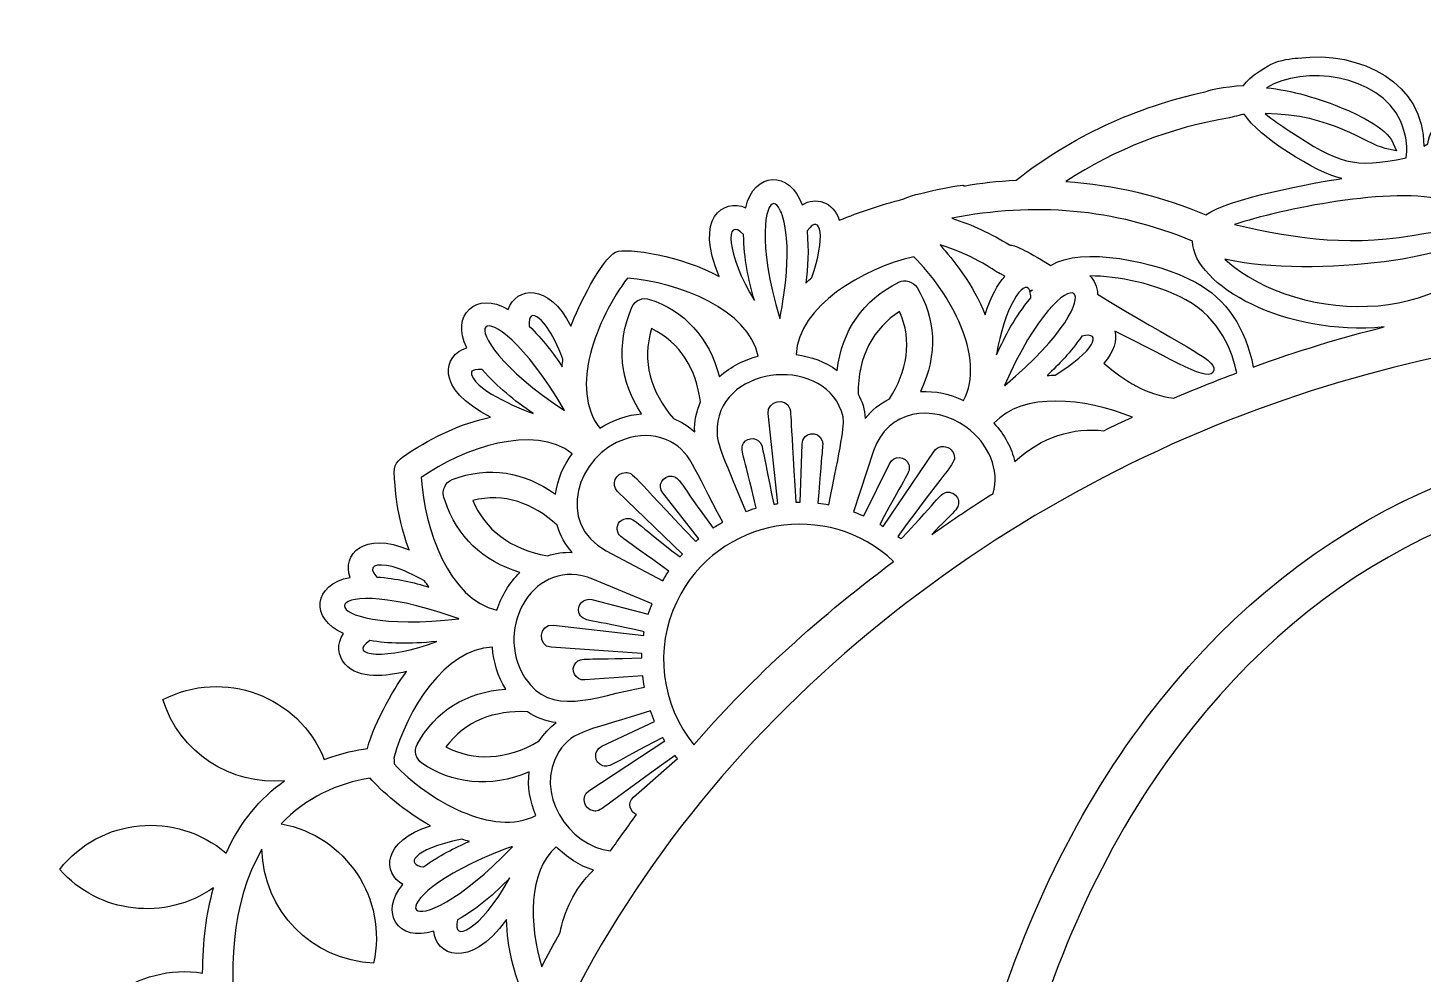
# Model space of a CAD drawing. Header units: millimetres. Extents: x -471 to 1551, y -2688 to 316.
# Drawn here: x 581.2 to 642.7, y -488.9 to -447.2 of the extents above; entities that cross this region are included whole.
import ezdxf

# ---------------------------------------------------------------- set-up
doc = ezdxf.new("R2010")
doc.units = ezdxf.units.MM
doc.header["$MEASUREMENT"] = 0
doc.layers.add('Layer 1', color=7, linetype='Continuous')

msp = doc.modelspace()

# ---------------------------------------------------------------- linework, layer by layer
at = {"layer": 'Layer 1', "color": 250}
for points, knots in [([(713.1446, -516.4991), (712.9603, -516.3516), (712.7391, -516.2595), (712.518, -516.2779), (712.518, -516.2779), (683.9152, -517.2731), (668.2316, -515.8171), (667.4576, -516.4991), (667.4576, -516.4991), (666.7019, -517.1625), (666.3518, -518.4158), (666.3518, -520.4246), (666.3518, -520.4246), (666.3518, -522.3781), (666.7019, -523.6866), (667.4023, -524.4607), (667.4023, -524.4607), (667.5497, -524.6265), (667.7709, -524.7371), (668.0104, -524.7555), (668.0104, -524.7555), (673.0601, -525.1794), (676.5618, -525.806), (678.3863, -526.6538), (678.3863, -526.6538), (679.9897, -527.3909), (680.7637, -529.0496), (680.7637, -531.7403), (680.7637, -531.7403), (680.7637, -531.7403), (680.7637, -555.9569), (680.7637, -555.9569), (680.7637, -555.9569), (677.778, -558.7951), (674.645, -560.8038), (669.54, -561.7438), (669.54, -561.7438), (671.3277, -560.9513), (672.5994, -559.5691), (673.1154, -557.7814), (673.1154, -557.7814), (673.1154, -557.7814), (673.226, -557.2101), (673.226, -557.2101), (673.226, -557.2101), (670.867, -556.436), (669.2452, -556.4177), (667.4023, -556.731), (667.4023, -556.731), (670.4984, -555.7726), (672.4151, -552.8055), (670.3879, -550.1332), (670.3879, -550.1332), (670.3879, -550.1332), (670.2957, -550.0041), (670.2957, -550.0041), (670.2957, -550.0041), (670.1667, -550.041), (670.1299, -550.041), (669.8719, -550.0963), (669.8719, -550.0963), (671.8623, -549.0274), (673.2077, -547.3871), (673.4288, -547.037), (673.4288, -547.037), (673.4288, -547.037), (673.7974, -546.521), (673.7974, -546.521), (673.7974, -546.521), (673.7974, -546.521), (673.392, -546.005), (673.392, -546.005), (673.392, -546.005), (668.3054, -540.2365), (658.4271, -547.9401), (659.8647, -551.3127), (659.8647, -551.3127), (657.2845, -554.0772), (654.1883, -555.7173), (650.5946, -556.5467), (650.5946, -556.5467), (651.2581, -555.957), (651.8478, -555.2935), (652.3454, -554.5748), (652.3454, -554.5748), (652.7324, -554.5379), (653.0825, -553.985), (653.7829, -552.9899), (653.7829, -552.9899), (655.46, -553.1742), (658.1876, -551.1838), (659.3486, -549.6541), (659.3486, -549.6541), (661.3022, -547.0924), (659.7541, -543.9409), (659.7541, -543.8672), (659.7541, -543.8672), (659.4223, -543.8672), (656.2156, -543.2222), (654.2805, -545.7654), (654.2805, -545.7654), (653.0826, -547.332), (651.8847, -550.4465), (652.5113, -551.9762), (652.5113, -551.9762), (651.6082, -553.0635), (651.3871, -553.4506), (651.3687, -553.7086), (651.3687, -553.7086), (650.5209, -554.9619), (648.6042, -556.8601), (647.1852, -556.9891), (647.1852, -556.9891), (647.0562, -557.0076), (646.9456, -557.0444), (646.8534, -557.1181), (646.8534, -557.1181), (644.7524, -557.284), (642.8726, -557.0997), (641.1955, -556.5836), (641.1955, -556.5836), (637.2147, -553.9851), (633.8789, -550.5571), (631.3541, -546.4105), (631.3541, -546.4105), (625.4934, -536.7534), (622.5263, -525.8615), (622.5263, -514.0112), (622.5263, -514.0112), (622.5263, -498.862), (625.7146, -486.9749), (631.9807, -478.7), (631.9807, -478.7), (638.0809, -470.6831), (646.2268, -466.6839), (656.4736, -466.6839), (656.4736, -466.6839), (667.4024, -466.6839), (676.1012, -469.1903), (682.3673, -474.1111), (682.3673, -474.1111), (688.6518, -479.0502), (693.0196, -485.4821), (695.397, -493.2594), (695.397, -493.2594), (695.526, -493.6833), (695.9499, -493.9597), (696.3922, -493.9044), (696.3922, -493.9044), (703.8378, -492.7987), (703.893, -493.1304), (704.317, -492.5407), (704.317, -492.5407), (704.9804, -491.6192), (703.5613, -491.914), (700.8338, -464.5829), (700.8338, -464.5829), (700.7785, -464.1038), (700.3915, -463.7536), (699.9123, -463.7536), (699.9123, -463.7536), (692.3562, -463.7536), (674.9218, -457.4506), (655.4416, -458.28), (655.4416, -458.28), (658.1692, -451.4242), (647.7933, -447.167), (643.5729, -451.0741), (643.5729, -451.0741), (643.1859, -451.4427), (642.9463, -451.8481), (642.9095, -452.272), (642.9095, -452.272), (642.9095, -452.272), (642.7251, -452.3826), (642.7251, -452.3826), (642.7251, -452.3826), (642.7805, -449.6181), (639.9607, -448.1438), (637.1778, -448.494), (637.1778, -448.494), (636.883, -448.5124), (636.4037, -448.5861), (636.072, -448.7336), (636.072, -448.7336), (635.9799, -448.7704), (634.9847, -449.3049), (634.7819, -449.7103), (634.7819, -449.7103), (633.9342, -449.7288), (633.1232, -449.95), (633.0864, -449.9868), (633.0864, -449.9868), (630.0639, -450.6318), (627.1889, -451.9587), (624.7562, -453.8755), (624.7562, -453.8755), (623.9269, -453.9123), (623.2081, -454.0045), (622.4525, -454.1335), (622.4525, -454.1335), (622.6368, -453.9676), (620.0198, -454.5205), (619.7986, -454.7048), (619.7986, -454.7048), (618.785, -454.9628), (617.8451, -455.2761), (616.9604, -455.6447), (616.9604, -455.6447), (616.684, -454.8154), (615.9284, -454.5942), (615.3202, -454.9628), (615.3202, -454.9628), (614.8042, -453.4515), (613.2008, -453.47), (612.8322, -455.0918), (612.8322, -455.0918), (611.8554, -454.6679), (610.5469, -455.5525), (611.6711, -458.1143), (611.6711, -458.1143), (610.0493, -457.2296), (607.6166, -456.8242), (607.1005, -457.0453), (607.1005, -457.0453), (606.4924, -457.3402), (605.4234, -459.478), (605.1286, -460.3073), (605.1286, -460.3073), (604.1334, -458.3723), (602.7143, -458.575), (602.3641, -459.5702), (602.3641, -459.5702), (600.9635, -458.7409), (599.8024, -459.8098), (600.5396, -461.2657), (600.5396, -461.2657), (599.5075, -461.5606), (599.0836, -463.0534), (601.59, -464.3251), (601.59, -464.3251), (600.2999, -464.5831), (599.0467, -465.1912), (597.9594, -465.91), (597.9594, -465.91), (597.6276, -466.1312), (597.3328, -466.3155), (597.3328, -466.7578), (597.3328, -466.7578), (597.3696, -467.0526), (597.3512, -468.4717), (597.9962, -470.1673), (597.9962, -470.1673), (595.9874, -469.3195), (595.0291, -470.37), (595.3977, -471.3836), (595.3977, -471.3836), (593.7574, -471.6601), (593.61, -473.2266), (595.1028, -473.8532), (595.1028, -473.8532), (594.7895, -474.314), (594.8448, -474.83), (595.1765, -475.1986), (595.1765, -475.1986), (595.7847, -475.8989), (596.9826, -475.7331), (597.8857, -475.5304), (597.8857, -475.5304), (597.4618, -476.0464), (596.4851, -477.7051), (596.1533, -478.9214), (596.1533, -478.9214), (595.711, -478.9767), (595.0475, -479.1057), (594.2551, -479.4005), (594.2551, -479.4005), (593.1124, -476.5808), (589.8319, -475.3829), (587.1412, -476.7651), (587.1412, -476.7651), (587.86, -479.0873), (590.1269, -480.5616), (592.5043, -480.3405), (592.5043, -480.3405), (591.417, -481.1146), (590.5507, -482.165), (589.9241, -483.5288), (589.9241, -483.5288), (587.7125, -481.6489), (584.3952, -481.9623), (582.5891, -484.2476), (582.5891, -484.2476), (584.3215, -486.2195), (587.2518, -486.5328), (589.3712, -485.0585), (589.3712, -485.0585), (589.0579, -486.1827), (588.8921, -487.4359), (588.8921, -488.8181), (588.8921, -488.8181), (585.9986, -488.3574), (583.3079, -490.4031), (582.9762, -493.2966), (582.9762, -493.2966), (585.3536, -493.9969), (587.8601, -492.9096), (588.9842, -490.7532), (588.9842, -490.7532), (589.0949, -491.9512), (589.3344, -493.0938), (589.6662, -494.1627), (589.6662, -494.1627), (586.7911, -494.8446), (585.0772, -497.8302), (585.9434, -500.6499), (585.9434, -500.6499), (588.3208, -500.3551), (590.1269, -498.4937), (590.4033, -496.1715), (590.4033, -496.1715), (590.8272, -497.1667), (591.3433, -498.0698), (591.8777, -498.9175), (591.8777, -498.9175), (589.4635, -500.5025), (588.8369, -503.7461), (590.4771, -506.1235), (590.4771, -506.1235), (590.2006, -507.7084), (590.9194, -509.3303), (592.357, -510.178), (592.357, -510.178), (591.4539, -511.0811), (590.7167, -511.9104), (590.0532, -512.7397), (590.0532, -512.7397), (590.4587, -510.952), (589.5741, -509.1091), (587.897, -508.3166), (587.897, -508.3166), (586.5701, -510.1965), (587.1229, -512.8134), (589.1134, -513.9929), (589.1134, -513.9929), (588.6526, -514.638), (588.2288, -515.3014), (587.8601, -515.9465), (587.8601, -515.9465), (587.6205, -514.3616), (586.4595, -513.0715), (584.8745, -512.6845), (584.8745, -512.6845), (584.0084, -514.6749), (584.9298, -516.9786), (586.9018, -517.8447), (586.9018, -517.8447), (586.3673, -519.0611), (586.0171, -520.259), (585.796, -521.4569), (585.796, -521.4569), (585.6117, -519.8351), (584.4322, -518.4529), (582.792, -518.0659), (582.792, -518.0659), (581.8152, -520.3143), (583.1237, -522.8945), (585.5011, -523.4658), (585.5011, -523.4658), (585.538, -523.3736), (585.5748, -523.2815), (585.6117, -523.1893), (585.6117, -523.1893), (585.5749, -523.9634), (585.6117, -524.7374), (585.7039, -525.493), (585.7039, -525.493), (584.5428, -524.3136), (582.7367, -523.9634), (581.1886, -524.7189), (581.1886, -524.7189), (581.7968, -526.8568), (584.0084, -528.0363), (586.1094, -527.4281), (586.1094, -527.4281), (586.2384, -527.8889), (586.8465, -529.7871), (587.2336, -530.0451), (587.2336, -530.0451), (587.1046, -530.6533), (587.0861, -532.2751), (587.3626, -533.5652), (587.3626, -533.5652), (585.5012, -532.4225), (584.3954, -533.344), (584.635, -534.3761), (584.635, -534.3761), (583.0501, -534.3945), (582.5525, -535.9057), (583.9716, -536.772), (583.9716, -536.772), (583.6214, -537.1406), (583.5477, -537.675), (583.8426, -538.1173), (583.8426, -538.1173), (584.3586, -538.8914), (585.5381, -538.9098), (586.4596, -538.8361), (586.4596, -538.8361), (585.1142, -540.0894), (583.9532, -542.2824), (583.99, -542.8169), (583.99, -542.8169), (584.0637, -543.4804), (585.7593, -545.1759), (586.4596, -545.7104), (586.4596, -545.7104), (584.3217, -546.0422), (584.0453, -547.4428), (584.893, -548.1063), (584.893, -548.1063), (583.6583, -549.1752), (584.3033, -550.6127), (585.9251, -550.3731), (585.9251, -550.3731), (585.8698, -551.442), (587.1599, -552.3267), (589.1503, -550.3547), (589.1503, -550.3547), (588.9845, -551.6447), (589.1503, -553.0454), (589.5005, -554.2986), (589.5005, -554.2986), (589.6111, -554.6856), (589.6848, -555.0174), (590.1086, -555.1648), (590.1086, -555.1648), (590.4035, -555.2385), (591.7489, -555.6992), (593.555, -555.6255), (593.555, -555.6255), (592.1174, -557.2658), (592.7993, -558.5006), (593.8867, -558.4637), (593.8867, -558.4637), (593.6287, -560.104), (595.0662, -560.749), (596.1351, -559.5326), (596.1351, -559.5326), (596.4669, -559.9749), (596.9829, -560.0856), (597.4252, -559.8828), (597.4252, -559.8828), (598.273, -559.5326), (598.5125, -558.3347), (598.6047, -557.4132), (598.6047, -557.4132), (599.1207, -558.2242), (601.4797, -560.878), (602.4012, -560.491), (602.4012, -560.491), (603.0093, -560.2883), (604.3363, -559.5326), (605.3499, -558.6111), (605.3499, -558.6111), (605.2946, -560.8595), (606.6768, -561.265), (607.414, -560.583), (607.414, -560.583), (608.2433, -561.9653), (609.773, -561.6151), (609.8098, -559.9564), (609.8098, -559.9564), (610.0125, -560.0117), (610.2337, -559.9933), (610.418, -559.9196), (610.418, -559.9196), (610.4548, -560.1407), (610.5102, -560.5093), (610.5838, -561.0254), (610.5838, -561.0254), (609.5886, -561.6888), (608.2433, -564.3795), (608.0774, -565.0798), (608.0774, -565.0798), (607.7273, -566.3883), (608.1143, -567.5679), (608.5013, -568.8948), (608.5013, -568.8948), (608.5013, -568.8948), (608.6488, -568.9133), (608.6488, -568.9133), (608.6488, -568.9133), (612.5742, -569.5952), (614.1039, -565.1905), (612.8507, -562.168), (612.8507, -562.168), (613.4773, -563.2922), (614.0855, -564.3058), (614.3803, -564.7297), (614.3803, -564.7297), (616.0021, -567.1439), (618.8034, -568.3788), (619.2826, -568.5262), (619.2826, -568.5262), (619.2826, -568.5262), (619.8908, -568.7473), (619.8908, -568.7473), (619.8908, -568.7473), (619.8908, -568.7473), (620.0382, -568.5446), (620.0382, -568.5446), (620.0382, -568.5446), (621.5679, -569.5214), (623.7242, -570.5166), (625.1248, -570.9405), (625.1248, -570.9405), (627.1889, -571.5671), (629.5111, -571.3643), (631.7595, -570.1296), (631.7595, -570.1296), (631.7595, -570.1296), (631.8516, -570.1111), (631.8516, -570.1111), (631.8516, -570.1111), (631.8148, -570.0005), (631.5936, -567.9733), (629.8612, -566.333), (629.8612, -566.333), (653.0641, -575.0687), (690.2366, -570.8298), (708.1687, -556.4363), (708.1687, -556.4363), (708.6295, -556.0677), (708.6295, -555.3674), (708.1687, -554.9988), (708.1687, -554.9988), (706.6021, -553.7824), (705.8465, -552.5108), (705.8465, -551.1285), (705.8465, -551.1285), (705.8465, -551.1285), (705.8465, -531.7774), (705.8465, -531.7774), (705.8465, -531.7774), (705.8465, -527.0963), (707.6895, -525.2164), (712.6102, -524.7926), (712.6102, -524.7926), (712.8313, -524.7741), (713.0525, -524.6636), (713.2, -524.4977), (713.2, -524.4977), (713.9187, -523.7236), (714.2504, -522.4152), (714.2504, -520.4616), (714.2504, -520.4616), (714.2872, -518.4157), (713.9186, -517.1809), (713.1446, -516.4991)], [0, 0, 0, 0, 0.0070922, 0.0070922, 0.0070922, 0.0070922, 0.0141844, 0.0141844, 0.0141844, 0.0141844, 0.0212766, 0.0212766, 0.0212766, 0.0212766, 0.0283688, 0.0283688, 0.0283688, 0.0283688, 0.035461, 0.035461, 0.035461, 0.035461, 0.0425532, 0.0425532, 0.0425532, 0.0425532, 0.0496454, 0.0496454, 0.0496454, 0.0496454, 0.0567376, 0.0567376, 0.0567376, 0.0567376, 0.0638298, 0.0638298, 0.0638298, 0.0638298, 0.070922, 0.070922, 0.070922, 0.070922, 0.0780142, 0.0780142, 0.0780142, 0.0780142, 0.0851064, 0.0851064, 0.0851064, 0.0851064, 0.0921986, 0.0921986, 0.0921986, 0.0921986, 0.0992908, 0.0992908, 0.0992908, 0.0992908, 0.106383, 0.106383, 0.106383, 0.106383, 0.1134752, 0.1134752, 0.1134752, 0.1134752, 0.1205674, 0.1205674, 0.1205674, 0.1205674, 0.1276596, 0.1276596, 0.1276596, 0.1276596, 0.1347518, 0.1347518, 0.1347518, 0.1347518, 0.141844, 0.141844, 0.141844, 0.141844, 0.1489362, 0.1489362, 0.1489362, 0.1489362, 0.1560284, 0.1560284, 0.1560284, 0.1560284, 0.1631206, 0.1631206, 0.1631206, 0.1631206, 0.1702128, 0.1702128, 0.1702128, 0.1702128, 0.177305, 0.177305, 0.177305, 0.177305, 0.1843972, 0.1843972, 0.1843972, 0.1843972, 0.1914894, 0.1914894, 0.1914894, 0.1914894, 0.1985816, 0.1985816, 0.1985816, 0.1985816, 0.2056738, 0.2056738, 0.2056738, 0.2056738, 0.212766, 0.212766, 0.212766, 0.212766, 0.2198582, 0.2198582, 0.2198582, 0.2198582, 0.2269504, 0.2269504, 0.2269504, 0.2269504, 0.2340426, 0.2340426, 0.2340426, 0.2340426, 0.2411348, 0.2411348, 0.2411348, 0.2411348, 0.248227, 0.248227, 0.248227, 0.248227, 0.2553191, 0.2553191, 0.2553191, 0.2553191, 0.2624113, 0.2624113, 0.2624113, 0.2624113, 0.2695035, 0.2695035, 0.2695035, 0.2695035, 0.2765957, 0.2765957, 0.2765957, 0.2765957, 0.2836879, 0.2836879, 0.2836879, 0.2836879, 0.2907801, 0.2907801, 0.2907801, 0.2907801, 0.2978723, 0.2978723, 0.2978723, 0.2978723, 0.3049645, 0.3049645, 0.3049645, 0.3049645, 0.3120567, 0.3120567, 0.3120567, 0.3120567, 0.3191489, 0.3191489, 0.3191489, 0.3191489, 0.3262411, 0.3262411, 0.3262411, 0.3262411, 0.3333333, 0.3333333, 0.3333333, 0.3333333, 0.3404255, 0.3404255, 0.3404255, 0.3404255, 0.3475177, 0.3475177, 0.3475177, 0.3475177, 0.3546099, 0.3546099, 0.3546099, 0.3546099, 0.3617021, 0.3617021, 0.3617021, 0.3617021, 0.3687943, 0.3687943, 0.3687943, 0.3687943, 0.3758865, 0.3758865, 0.3758865, 0.3758865, 0.3829787, 0.3829787, 0.3829787, 0.3829787, 0.3900709, 0.3900709, 0.3900709, 0.3900709, 0.3971631, 0.3971631, 0.3971631, 0.3971631, 0.4042553, 0.4042553, 0.4042553, 0.4042553, 0.4113475, 0.4113475, 0.4113475, 0.4113475, 0.4184397, 0.4184397, 0.4184397, 0.4184397, 0.4255319, 0.4255319, 0.4255319, 0.4255319, 0.4326241, 0.4326241, 0.4326241, 0.4326241, 0.4397163, 0.4397163, 0.4397163, 0.4397163, 0.4468085, 0.4468085, 0.4468085, 0.4468085, 0.4539007, 0.4539007, 0.4539007, 0.4539007, 0.4609929, 0.4609929, 0.4609929, 0.4609929, 0.4680851, 0.4680851, 0.4680851, 0.4680851, 0.4751773, 0.4751773, 0.4751773, 0.4751773, 0.4822695, 0.4822695, 0.4822695, 0.4822695, 0.4893617, 0.4893617, 0.4893617, 0.4893617, 0.4964539, 0.4964539, 0.4964539, 0.4964539, 0.5035461, 0.5035461, 0.5035461, 0.5035461, 0.5106383, 0.5106383, 0.5106383, 0.5106383, 0.5177305, 0.5177305, 0.5177305, 0.5177305, 0.5248227, 0.5248227, 0.5248227, 0.5248227, 0.5319149, 0.5319149, 0.5319149, 0.5319149, 0.5390071, 0.5390071, 0.5390071, 0.5390071, 0.5460993, 0.5460993, 0.5460993, 0.5460993, 0.5531915, 0.5531915, 0.5531915, 0.5531915, 0.5602837, 0.5602837, 0.5602837, 0.5602837, 0.5673759, 0.5673759, 0.5673759, 0.5673759, 0.5744681, 0.5744681, 0.5744681, 0.5744681, 0.5815603, 0.5815603, 0.5815603, 0.5815603, 0.5886525, 0.5886525, 0.5886525, 0.5886525, 0.5957447, 0.5957447, 0.5957447, 0.5957447, 0.6028369, 0.6028369, 0.6028369, 0.6028369, 0.6099291, 0.6099291, 0.6099291, 0.6099291, 0.6170213, 0.6170213, 0.6170213, 0.6170213, 0.6241135, 0.6241135, 0.6241135, 0.6241135, 0.6312057, 0.6312057, 0.6312057, 0.6312057, 0.6382979, 0.6382979, 0.6382979, 0.6382979, 0.6453901, 0.6453901, 0.6453901, 0.6453901, 0.6524823, 0.6524823, 0.6524823, 0.6524823, 0.6595745, 0.6595745, 0.6595745, 0.6595745, 0.6666667, 0.6666667, 0.6666667, 0.6666667, 0.6737589, 0.6737589, 0.6737589, 0.6737589, 0.6808511, 0.6808511, 0.6808511, 0.6808511, 0.6879433, 0.6879433, 0.6879433, 0.6879433, 0.6950355, 0.6950355, 0.6950355, 0.6950355, 0.7021277, 0.7021277, 0.7021277, 0.7021277, 0.7092199, 0.7092199, 0.7092199, 0.7092199, 0.7163121, 0.7163121, 0.7163121, 0.7163121, 0.7234043, 0.7234043, 0.7234043, 0.7234043, 0.7304965, 0.7304965, 0.7304965, 0.7304965, 0.7375887, 0.7375887, 0.7375887, 0.7375887, 0.7446809, 0.7446809, 0.7446809, 0.7446809, 0.751773, 0.751773, 0.751773, 0.751773, 0.7588652, 0.7588652, 0.7588652, 0.7588652, 0.7659574, 0.7659574, 0.7659574, 0.7659574, 0.7730496, 0.7730496, 0.7730496, 0.7730496, 0.7801418, 0.7801418, 0.7801418, 0.7801418, 0.787234, 0.787234, 0.787234, 0.787234, 0.7943262, 0.7943262, 0.7943262, 0.7943262, 0.8014184, 0.8014184, 0.8014184, 0.8014184, 0.8085106, 0.8085106, 0.8085106, 0.8085106, 0.8156028, 0.8156028, 0.8156028, 0.8156028, 0.822695, 0.822695, 0.822695, 0.822695, 0.8297872, 0.8297872, 0.8297872, 0.8297872, 0.8368794, 0.8368794, 0.8368794, 0.8368794, 0.8439716, 0.8439716, 0.8439716, 0.8439716, 0.8510638, 0.8510638, 0.8510638, 0.8510638, 0.858156, 0.858156, 0.858156, 0.858156, 0.8652482, 0.8652482, 0.8652482, 0.8652482, 0.8723404, 0.8723404, 0.8723404, 0.8723404, 0.8794326, 0.8794326, 0.8794326, 0.8794326, 0.8865248, 0.8865248, 0.8865248, 0.8865248, 0.893617, 0.893617, 0.893617, 0.893617, 0.9007092, 0.9007092, 0.9007092, 0.9007092, 0.9078014, 0.9078014, 0.9078014, 0.9078014, 0.9148936, 0.9148936, 0.9148936, 0.9148936, 0.9219858, 0.9219858, 0.9219858, 0.9219858, 0.929078, 0.929078, 0.929078, 0.929078, 0.9361702, 0.9361702, 0.9361702, 0.9361702, 0.9432624, 0.9432624, 0.9432624, 0.9432624, 0.9503546, 0.9503546, 0.9503546, 0.9503546, 0.9574468, 0.9574468, 0.9574468, 0.9574468, 0.964539, 0.964539, 0.964539, 0.964539, 0.9716312, 0.9716312, 0.9716312, 0.9716312, 0.9787234, 0.9787234, 0.9787234, 0.9787234, 0.9858156, 0.9858156, 0.9858156, 0.9858156, 1, 1, 1, 1]), ([(641.3059, -452.1059), (640.9373, -451.4425), (639.2602, -450.7422), (639.2418, -450.7422), (639.2418, -450.7422), (638.1176, -450.263), (636.8828, -449.9128), (635.7955, -449.8022), (635.7955, -449.8022), (637.3989, -448.8254), (640.7531, -449.1572), (641.7114, -451.295), (641.7114, -451.295), (642.0062, -451.9769), (642.0062, -452.5666), (641.951, -452.8984), (641.951, -452.8984), (639.592, -453.3776), (639.0023, -453.138), (636.7907, -451.7005), (636.7907, -451.7005), (636.4406, -451.4609), (636.0351, -451.2029), (635.7403, -450.9448), (635.7403, -450.9448), (638.689, -450.9633), (640.1634, -452.2902), (641.0295, -452.4745), (641.0295, -452.4745), (641.0295, -452.4745), (641.5271, -452.5851), (641.5271, -452.5851), (641.5271, -452.5851), (641.5271, -452.5851), (641.3059, -452.1059), (641.3059, -452.1059)], [0, 0, 0, 0, 0.1, 0.1, 0.1, 0.1, 0.2, 0.2, 0.2, 0.2, 0.3, 0.3, 0.3, 0.3, 0.4, 0.4, 0.4, 0.4, 0.5, 0.5, 0.5, 0.5, 0.6, 0.6, 0.6, 0.6, 0.7, 0.7, 0.7, 0.7, 0.8, 0.8, 0.8, 0.8, 1, 1, 1, 1]), ([(634.1553, -451.1292), (634.2659, -451.1107), (634.6713, -450.9817), (634.8187, -450.9817), (634.8187, -450.9817), (635.39, -451.9216), (638.007, -453.5803), (639.1128, -453.8014), (639.1128, -453.8014), (637.9517, -453.9857), (634.0631, -454.686), (633.1232, -455.4048), (633.1232, -455.4048), (631.1696, -454.5755), (629.0687, -454.0779), (626.9493, -453.9304), (626.9493, -453.9304), (629.1239, -452.5114), (631.5751, -451.5531), (634.1553, -451.1292)], [0, 0, 0, 0, 0.1666667, 0.1666667, 0.1666667, 0.1666667, 0.3333333, 0.3333333, 0.3333333, 0.3333333, 0.5, 0.5, 0.5, 0.5, 0.6666667, 0.6666667, 0.6666667, 0.6666667, 1, 1, 1, 1]), ([(712.0388, -522.9678), (706.4178, -523.5576), (704.0219, -526.2115), (704.0219, -531.7403), (704.0219, -531.7403), (704.0219, -531.7403), (704.0219, -551.0915), (704.0219, -551.0915), (704.0219, -551.0915), (704.0219, -552.7317), (704.7407, -554.2613), (706.1598, -555.6436), (706.1598, -555.6436), (693.2406, -565.4666), (672.8943, -568.9866), (657.9294, -568.9866), (657.9294, -568.9866), (640.4028, -568.9866), (626.5069, -564.84), (616.6471, -556.6572), (616.6471, -556.6572), (604.1517, -546.2814), (596.5219, -527.9438), (600.1894, -505.6256), (600.1894, -505.6256), (600.1894, -505.6256), (600.2447, -505.257), (600.2447, -505.257), (600.2447, -505.257), (600.9635, -500.9997), (602.0876, -497.0005), (603.6173, -493.3146), (603.6173, -493.3146), (609.4595, -479.1607), (622.0101, -468.9138), (635.3532, -463.9931), (635.3532, -463.9931), (660.9704, -454.5387), (688.0619, -465.062), (699.0644, -465.578), (699.0644, -465.578), (700.207, -476.8938), (701.3496, -485.5189), (702.4554, -491.2136), (702.4554, -491.2136), (702.4554, -491.2136), (696.9081, -491.9508), (696.9081, -491.9508), (696.9081, -491.9508), (694.3832, -484.155), (689.868, -477.6493), (683.4913, -472.6365), (683.4913, -472.6365), (676.8935, -467.4578), (667.8077, -464.8224), (656.455, -464.8224), (656.455, -464.8224), (645.6553, -464.8224), (636.9197, -469.1165), (630.5062, -477.5757), (630.5062, -477.5757), (623.982, -486.1823), (620.6647, -498.4196), (620.6647, -513.9927), (620.6647, -513.9927), (620.6647, -526.1747), (623.724, -537.3798), (629.7505, -547.3318), (629.7505, -547.3318), (636.2377, -558.0394), (647.8853, -564.1765), (661.7259, -564.1765), (661.7259, -564.1765), (672.452, -564.1765), (677.4833, -561.6885), (682.3118, -556.9705), (682.3118, -556.9705), (682.8463, -556.4545), (682.4961, -557.4128), (682.5883, -531.7035), (682.5883, -531.7035), (682.5883, -528.2572), (681.4272, -525.9903), (679.142, -524.9398), (679.142, -524.9398), (677.1331, -524.0184), (673.6684, -523.3549), (668.5633, -522.9126), (668.5633, -522.9126), (668.0473, -521.899), (668.0657, -519.0239), (668.4896, -518.084), (668.4896, -518.084), (684.2285, -518.4342), (696.5211, -518.6185), (712.0757, -518.084), (712.0757, -518.084), (712.5548, -519.0792), (712.5733, -521.9358), (712.0388, -522.9678)], [0, 0, 0, 0, 0.0384615, 0.0384615, 0.0384615, 0.0384615, 0.0769231, 0.0769231, 0.0769231, 0.0769231, 0.1153846, 0.1153846, 0.1153846, 0.1153846, 0.1538462, 0.1538462, 0.1538462, 0.1538462, 0.1923077, 0.1923077, 0.1923077, 0.1923077, 0.2307692, 0.2307692, 0.2307692, 0.2307692, 0.2692308, 0.2692308, 0.2692308, 0.2692308, 0.3076923, 0.3076923, 0.3076923, 0.3076923, 0.3461538, 0.3461538, 0.3461538, 0.3461538, 0.3846154, 0.3846154, 0.3846154, 0.3846154, 0.4230769, 0.4230769, 0.4230769, 0.4230769, 0.4615385, 0.4615385, 0.4615385, 0.4615385, 0.5, 0.5, 0.5, 0.5, 0.5384615, 0.5384615, 0.5384615, 0.5384615, 0.5769231, 0.5769231, 0.5769231, 0.5769231, 0.6153846, 0.6153846, 0.6153846, 0.6153846, 0.6538462, 0.6538462, 0.6538462, 0.6538462, 0.6923077, 0.6923077, 0.6923077, 0.6923077, 0.7307692, 0.7307692, 0.7307692, 0.7307692, 0.7692308, 0.7692308, 0.7692308, 0.7692308, 0.8076923, 0.8076923, 0.8076923, 0.8076923, 0.8461538, 0.8461538, 0.8461538, 0.8461538, 0.8846154, 0.8846154, 0.8846154, 0.8846154, 0.9230769, 0.9230769, 0.9230769, 0.9230769, 1, 1, 1, 1]), ([(643.7755, -454.7783), (644.8628, -455.0363), (645.7659, -455.4602), (646.1897, -455.6629), (646.1897, -455.6629), (644.6048, -460.3808), (637.2514, -460.3624), (633.9525, -457.3584), (633.9525, -457.3584), (637.8227, -458.2615), (645.342, -457.1557), (644.3468, -456.1605), (644.3468, -456.1605), (644.2362, -456.0499), (644.1072, -456.013), (642.8172, -456.2158), (642.8172, -456.2158), (639.5735, -456.824), (637.2698, -456.4923), (634.3764, -455.8288), (634.3764, -455.8288), (636.4221, -455.1653), (641.3244, -454.1148), (643.7755, -454.7783)], [0, 0, 0, 0, 0.1428571, 0.1428571, 0.1428571, 0.1428571, 0.2857143, 0.2857143, 0.2857143, 0.2857143, 0.4285714, 0.4285714, 0.4285714, 0.4285714, 0.5714286, 0.5714286, 0.5714286, 0.5714286, 0.7142857, 0.7142857, 0.7142857, 0.7142857, 1, 1, 1, 1]), ([(614.067, -454.9073), (614.2697, -454.9073), (614.4356, -455.3864), (614.4356, -455.4049), (614.4356, -455.4049), (614.9885, -457.0451), (614.3434, -459.9017), (614.3434, -459.9754), (614.3434, -459.9754), (613.3113, -456.5475), (613.7168, -454.9073), (614.067, -454.9073)], [0, 0, 0, 0, 0.25, 0.25, 0.25, 0.25, 0.5, 0.5, 0.5, 0.5, 1, 1, 1, 1]), ([(632.5334, -456.5659), (632.5702, -458.5194), (636.6432, -460.7678), (640.9742, -460.344), (640.9742, -460.344), (639.0574, -460.8231), (637.1224, -461.4129), (635.2057, -462.1132), (635.2057, -462.1132), (634.8923, -460.4177), (634.0262, -459.1092), (632.6623, -458.372), (632.6623, -458.372), (630.9484, -457.4506), (627.6126, -456.7687), (626.2857, -457.6349), (626.2857, -457.6349), (625.0877, -456.9161), (624.7191, -456.7318), (624.4611, -456.7318), (624.4611, -456.7318), (623.6687, -456.2342), (622.8024, -455.8287), (621.9178, -455.5523), (621.9178, -455.5523), (625.5486, -454.8519), (629.0502, -455.11), (632.5334, -456.5659)], [0, 0, 0, 0, 0.125, 0.125, 0.125, 0.125, 0.25, 0.25, 0.25, 0.25, 0.375, 0.375, 0.375, 0.375, 0.5, 0.5, 0.5, 0.5, 0.625, 0.625, 0.625, 0.625, 0.75, 0.75, 0.75, 0.75, 1, 1, 1, 1]), ([(612.74, -456.271), (612.7585, -457.3584), (612.9427, -458.2246), (613.2192, -459.1829), (613.2192, -459.1829), (611.9659, -457.1557), (611.8923, -455.4049), (612.74, -456.271)], [0, 0, 0, 0, 0.3333333, 0.3333333, 0.3333333, 0.3333333, 1, 1, 1, 1]), ([(615.5414, -456.1052), (616.168, -455.2574), (616.3707, -456.437), (615.744, -458.1693), (615.744, -458.1693), (615.6704, -458.243), (615.5597, -458.3351), (615.486, -458.4089), (615.486, -458.4089), (615.5782, -457.727), (615.615, -456.9713), (615.5414, -456.1052)], [0, 0, 0, 0, 0.25, 0.25, 0.25, 0.25, 0.5, 0.5, 0.5, 0.5, 1, 1, 1, 1]), ([(624.1111, -458.0219), (624.148, -458.0587), (624.2033, -458.0772), (624.2586, -458.114), (624.2586, -458.114), (623.9453, -458.4642), (623.6319, -459.0171), (623.3924, -459.8096), (623.3924, -459.8096), (622.8764, -458.4827), (621.9549, -457.3584), (621.402, -456.7319), (621.402, -456.7319), (623.0975, -457.2478), (623.8162, -457.9297), (624.1111, -458.0219)], [0, 0, 0, 0, 0.2, 0.2, 0.2, 0.2, 0.4, 0.4, 0.4, 0.4, 0.6, 0.6, 0.6, 0.6, 1, 1, 1, 1]), ([(624.2586, -462.9242), (624.2586, -462.9242), (624.2401, -462.9242), (624.2401, -462.9242), (624.2401, -462.9242), (627.0414, -456.5659), (629.5847, -458.4826), (624.2586, -462.9242)], [0, 0, 0, 0, 0.3333333, 0.3333333, 0.3333333, 0.3333333, 1, 1, 1, 1]), ([(620.2409, -457.2478), (621.8442, -458.8327), (623.4476, -461.7078), (622.4339, -463.5876), (622.4339, -463.5876), (621.8258, -463.2928), (621.1992, -463.1638), (620.5357, -463.1822), (620.5357, -463.1822), (621.3282, -461.5604), (621.1992, -459.9201), (620.3882, -458.6116), (620.3882, -458.6116), (620.2224, -458.3351), (619.8538, -458.243), (619.5773, -458.372), (619.5773, -458.372), (618.0108, -459.1644), (617.0709, -460.4914), (616.8681, -462.2606), (616.8681, -462.2606), (616.3337, -461.8736), (615.7255, -461.6525), (615.0621, -461.5603), (615.0621, -461.5603), (615.1359, -459.4225), (618.0109, -457.7638), (620.2409, -457.2478)], [0, 0, 0, 0, 0.125, 0.125, 0.125, 0.125, 0.25, 0.25, 0.25, 0.25, 0.375, 0.375, 0.375, 0.375, 0.5, 0.5, 0.5, 0.5, 0.625, 0.625, 0.625, 0.625, 0.75, 0.75, 0.75, 0.75, 1, 1, 1, 1]), ([(604.8337, -463.9931), (604.8337, -464.0115), (604.8337, -464.0299), (604.8522, -464.0299), (604.8522, -464.0299), (599.1574, -460.2887), (601.2768, -457.9666), (604.8337, -463.9931)], [0, 0, 0, 0, 0.3333333, 0.3333333, 0.3333333, 0.3333333, 1, 1, 1, 1]), ([(607.6166, -458.1877), (609.9019, -458.3904), (612.9612, -459.57), (613.3851, -461.6341), (613.3851, -461.6341), (612.7769, -461.7815), (612.1872, -462.0764), (611.6712, -462.5372), (611.6712, -462.5372), (611.2289, -460.7864), (610.1046, -459.6253), (608.5934, -459.1277), (608.5934, -459.1277), (608.317, -459.0355), (607.9484, -459.1461), (607.8194, -459.4778), (607.8194, -459.4778), (607.1006, -461.1549), (607.3034, -462.7583), (608.2432, -464.1774), (608.2432, -464.1774), (607.6535, -464.2142), (606.99, -464.417), (606.4003, -464.804), (606.4003, -464.804), (605.0364, -463.0532), (606.2712, -459.9938), (607.6166, -458.1877)], [0, 0, 0, 0, 0.125, 0.125, 0.125, 0.125, 0.25, 0.25, 0.25, 0.25, 0.375, 0.375, 0.375, 0.375, 0.5, 0.5, 0.5, 0.5, 0.625, 0.625, 0.625, 0.625, 0.75, 0.75, 0.75, 0.75, 1, 1, 1, 1]), ([(625.4012, -459.0539), (624.6824, -459.9385), (624.2954, -460.6941), (623.8899, -461.5788), (623.8899, -461.5788), (624.2033, -459.5699), (625.1063, -458.114), (625.3643, -458.7591), (625.3643, -458.7591), (625.3643, -458.7591), (625.475, -458.7222), (625.475, -458.7222), (625.475, -458.7222), (625.475, -458.7222), (625.3643, -458.7775), (625.3643, -458.7775), (625.3643, -458.7775), (625.3827, -458.8512), (625.4012, -458.9434), (625.4012, -459.0539)], [0, 0, 0, 0, 0.1666667, 0.1666667, 0.1666667, 0.1666667, 0.3333333, 0.3333333, 0.3333333, 0.3333333, 0.5, 0.5, 0.5, 0.5, 0.6666667, 0.6666667, 0.6666667, 0.6666667, 1, 1, 1, 1]), ([(631.7041, -463.477), (630.5246, -463.348), (629.5294, -462.7214), (628.6264, -461.9474), (628.6264, -461.9474), (629.0871, -461.4129), (629.1977, -460.9338), (629.1055, -460.5283), (629.1055, -460.5283), (631.6672, -461.7631), (633.3443, -462.9057), (633.4733, -462.2422), (633.4733, -462.2422), (633.5655, -461.7446), (631.8515, -461.0628), (628.3499, -458.9064), (628.3499, -458.9064), (628.3314, -458.5563), (628.2024, -458.2798), (627.9997, -458.0955), (627.9997, -458.0955), (629.2345, -458.0955), (630.8932, -458.4273), (632.2385, -459.146), (632.2385, -459.146), (633.7682, -459.9753), (634.3026, -461.4865), (634.487, -462.3712), (634.487, -462.3712), (633.547, -462.7214), (632.6256, -463.09), (631.7041, -463.477)], [0, 0, 0, 0, 0.1111111, 0.1111111, 0.1111111, 0.1111111, 0.2222222, 0.2222222, 0.2222222, 0.2222222, 0.3333333, 0.3333333, 0.3333333, 0.3333333, 0.4444444, 0.4444444, 0.4444444, 0.4444444, 0.5555556, 0.5555556, 0.5555556, 0.5555556, 0.6666667, 0.6666667, 0.6666667, 0.6666667, 0.7777778, 0.7777778, 0.7777778, 0.7777778, 1, 1, 1, 1]), ([(603.3778, -459.8648), (603.5437, -459.7358), (603.9123, -460.1044), (604.0781, -460.3624), (604.0781, -460.3624), (604.2993, -460.6758), (604.5204, -461.1365), (604.7784, -461.7631), (604.7784, -461.7631), (604.76, -461.8552), (604.7416, -462.0027), (604.7416, -462.0948), (604.7416, -462.0948), (604.3546, -461.5051), (603.8938, -460.8969), (603.2856, -460.3071), (603.2856, -460.3071), (603.2672, -460.0491), (603.3225, -459.9201), (603.3778, -459.8648)], [0, 0, 0, 0, 0.1666667, 0.1666667, 0.1666667, 0.1666667, 0.3333333, 0.3333333, 0.3333333, 0.3333333, 0.5, 0.5, 0.5, 0.5, 0.6666667, 0.6666667, 0.6666667, 0.6666667, 1, 1, 1, 1]), ([(617.7898, -463.3112), (617.7713, -461.6341), (618.4717, -460.3993), (619.6143, -459.6621), (619.6143, -459.6621), (620.2041, -460.9705), (619.9461, -462.2975), (619.172, -463.5139), (619.172, -463.5139), (618.7481, -463.7166), (618.3979, -464.0115), (618.1031, -464.38), (618.1031, -464.38), (618.0846, -463.9746), (617.9741, -463.6245), (617.7898, -463.3112)], [0, 0, 0, 0, 0.2, 0.2, 0.2, 0.2, 0.4, 0.4, 0.4, 0.4, 0.6, 0.6, 0.6, 0.6, 1, 1, 1, 1]), ([(610.5838, -464.9698), (610.3073, -464.7118), (609.994, -464.509), (609.6438, -464.38), (609.6438, -464.38), (608.6486, -463.2005), (608.2432, -461.8552), (608.6855, -460.4177), (608.6855, -460.4177), (609.9756, -461.0443), (610.6391, -462.2054), (610.8418, -463.6429), (610.8418, -463.6429), (610.6575, -464.0668), (610.5653, -464.5091), (610.5838, -464.9698)], [0, 0, 0, 0, 0.2, 0.2, 0.2, 0.2, 0.4, 0.4, 0.4, 0.4, 0.6, 0.6, 0.6, 0.6, 1, 1, 1, 1]), ([(626.4701, -462.4634), (626.3411, -462.4634), (626.249, -462.4818), (626.12, -462.4818), (626.12, -462.4818), (626.636, -462.0027), (627.1704, -461.4498), (627.6496, -460.7495), (627.6496, -460.7495), (628.6264, -460.5098), (628.1841, -461.4313), (626.4701, -462.4634)], [0, 0, 0, 0, 0.25, 0.25, 0.25, 0.25, 0.5, 0.5, 0.5, 0.5, 1, 1, 1, 1]), ([(617.1263, -464.3063), (617.2, -464.6565), (617.0157, -465.6517), (616.4997, -468.1766), (616.4997, -468.1766), (616.3522, -468.1581), (616.1864, -468.1213), (616.0205, -468.1029), (616.0205, -468.1029), (616.2232, -465.3937), (616.2601, -465.5227), (616.2048, -465.3569), (616.2048, -465.3569), (616.039, -464.8592), (615.3387, -464.9883), (615.3202, -465.5043), (615.3202, -465.5043), (615.3202, -465.5043), (615.228, -468.066), (615.228, -468.066), (615.228, -468.066), (615.0806, -468.066), (615.0622, -468.066), (615.0437, -468.066), (615.0437, -468.066), (614.7857, -463.8456), (614.8226, -464.0668), (614.7857, -463.9562), (614.7857, -463.9562), (614.6014, -463.4033), (613.7721, -463.6061), (613.8274, -464.1589), (613.8274, -464.1589), (613.8274, -464.1589), (614.2513, -468.1213), (614.2513, -468.1213), (614.2513, -468.1213), (614.1776, -468.1397), (614.196, -468.1397), (614.067, -468.1581), (614.067, -468.1581), (613.5325, -465.5227), (613.5693, -465.6517), (613.551, -465.578), (613.551, -465.578), (613.422, -465.2093), (612.9428, -465.1541), (612.74, -465.4673), (612.74, -465.4673), (612.5557, -465.7622), (612.74, -465.8543), (613.2929, -468.3239), (613.2929, -468.3239), (613.1271, -468.3792), (612.9612, -468.4345), (612.8322, -468.4714), (612.8322, -468.4714), (611.7264, -465.7622), (611.5237, -465.4673), (611.5789, -464.7486), (611.5789, -464.7486), (611.7632, -461.9658), (616.4812, -461.5788), (617.1263, -464.3063)], [0, 0, 0, 0, 0.0588235, 0.0588235, 0.0588235, 0.0588235, 0.1176471, 0.1176471, 0.1176471, 0.1176471, 0.1764706, 0.1764706, 0.1764706, 0.1764706, 0.2352941, 0.2352941, 0.2352941, 0.2352941, 0.2941176, 0.2941176, 0.2941176, 0.2941176, 0.3529412, 0.3529412, 0.3529412, 0.3529412, 0.4117647, 0.4117647, 0.4117647, 0.4117647, 0.4705882, 0.4705882, 0.4705882, 0.4705882, 0.5294118, 0.5294118, 0.5294118, 0.5294118, 0.5882353, 0.5882353, 0.5882353, 0.5882353, 0.6470588, 0.6470588, 0.6470588, 0.6470588, 0.7058824, 0.7058824, 0.7058824, 0.7058824, 0.7647059, 0.7647059, 0.7647059, 0.7647059, 0.8235294, 0.8235294, 0.8235294, 0.8235294, 0.8823529, 0.8823529, 0.8823529, 0.8823529, 1, 1, 1, 1]), ([(600.7608, -462.4818), (600.7423, -462.4265), (600.7239, -462.3528), (600.7608, -462.2975), (600.7608, -462.2975), (600.8161, -462.2422), (600.9451, -462.2054), (601.2216, -462.2238), (601.2216, -462.2238), (601.9219, -463.0163), (602.6038, -463.5692), (603.47, -464.1589), (603.47, -464.1589), (603.1197, -464.0483), (601.0003, -463.2005), (600.7608, -462.4818)], [0, 0, 0, 0, 0.2, 0.2, 0.2, 0.2, 0.4, 0.4, 0.4, 0.4, 0.6, 0.6, 0.6, 0.6, 1, 1, 1, 1]), ([(622.1944, -467.937), (622.1391, -467.7527), (621.9548, -467.6237), (621.7521, -467.6237), (621.7521, -467.6237), (621.4019, -467.6421), (621.4388, -467.8264), (619.688, -469.6878), (619.688, -469.6878), (619.6511, -469.6509), (619.6695, -469.6693), (619.5405, -469.5771), (619.5405, -469.5771), (621.8996, -466.3151), (622.1391, -466.3704), (622.0101, -465.9465), (622.0101, -465.9465), (621.9732, -465.8543), (621.9179, -465.7622), (621.8258, -465.7069), (621.8258, -465.7069), (621.6046, -465.541), (621.2913, -465.5963), (621.1439, -465.8175), (621.1439, -465.8175), (621.1439, -465.8175), (618.8955, -469.1348), (618.8955, -469.1348), (618.8955, -469.1348), (618.8402, -469.098), (618.8033, -469.0795), (618.748, -469.0427), (618.748, -469.0427), (619.9275, -466.7943), (620.1302, -466.7574), (620.0196, -466.4073), (620.0196, -466.4073), (619.8906, -466.0203), (619.3562, -465.9834), (619.1719, -466.3704), (619.1719, -466.3704), (619.1719, -466.3704), (618.0476, -468.6741), (618.0476, -468.6741), (618.0476, -468.6741), (617.9186, -468.6188), (617.7712, -468.5635), (617.5868, -468.4898), (617.5868, -468.4898), (617.5868, -468.4898), (618.4715, -465.7991), (618.4715, -465.7991), (618.4715, -465.7991), (619.0612, -464.0114), (621.0885, -463.6981), (622.5444, -464.7486), (622.5444, -464.7486), (623.5765, -465.5043), (624.0372, -466.6653), (623.7424, -467.679), (623.7424, -467.679), (622.8393, -468.2503), (621.9363, -468.8584), (621.0332, -469.4851), (621.0332, -469.4851), (622.0101, -468.4714), (622.3234, -468.324), (622.1944, -467.937)], [0, 0, 0, 0, 0.0555556, 0.0555556, 0.0555556, 0.0555556, 0.1111111, 0.1111111, 0.1111111, 0.1111111, 0.1666667, 0.1666667, 0.1666667, 0.1666667, 0.2222222, 0.2222222, 0.2222222, 0.2222222, 0.2777778, 0.2777778, 0.2777778, 0.2777778, 0.3333333, 0.3333333, 0.3333333, 0.3333333, 0.3888889, 0.3888889, 0.3888889, 0.3888889, 0.4444444, 0.4444444, 0.4444444, 0.4444444, 0.5, 0.5, 0.5, 0.5, 0.5555556, 0.5555556, 0.5555556, 0.5555556, 0.6111111, 0.6111111, 0.6111111, 0.6111111, 0.6666667, 0.6666667, 0.6666667, 0.6666667, 0.7222222, 0.7222222, 0.7222222, 0.7222222, 0.7777778, 0.7777778, 0.7777778, 0.7777778, 0.8333333, 0.8333333, 0.8333333, 0.8333333, 0.8888889, 0.8888889, 0.8888889, 0.8888889, 1, 1, 1, 1]), ([(628.6264, -464.9146), (627.281, -464.7671), (625.8803, -465.1726), (624.7009, -466.2783), (624.7009, -466.2783), (624.5534, -465.6886), (624.2586, -465.0989), (623.7794, -464.5828), (623.7794, -464.5828), (625.0326, -463.2005), (627.7787, -463.4586), (629.8796, -464.3248), (629.8796, -464.3248), (629.4557, -464.5091), (629.0318, -464.7118), (628.6264, -464.9146)], [0, 0, 0, 0, 0.2, 0.2, 0.2, 0.2, 0.4, 0.4, 0.4, 0.4, 0.6, 0.6, 0.6, 0.6, 1, 1, 1, 1]), ([(605.1839, -465.9282), (604.7969, -466.4626), (604.5389, -467.0524), (604.4467, -467.7159), (604.4467, -467.7159), (603.083, -466.7391), (601.5164, -466.4443), (599.8946, -467.0709), (599.8946, -467.0709), (599.7472, -467.1262), (599.6182, -467.2367), (599.5629, -467.3842), (599.5629, -467.3842), (599.4522, -467.6238), (599.5075, -467.7896), (599.5813, -468.0108), (599.5813, -468.0108), (600.0973, -469.5773), (601.24, -470.6647), (602.8802, -471.1623), (602.8802, -471.1623), (602.401, -471.6231), (602.0693, -472.1944), (601.8666, -472.821), (601.8666, -472.821), (599.7472, -472.3602), (598.6598, -469.2272), (598.5308, -466.9788), (598.5308, -466.9788), (600.3553, -465.6886), (603.5068, -464.6012), (605.1839, -465.9282)], [0, 0, 0, 0, 0.1111111, 0.1111111, 0.1111111, 0.1111111, 0.2222222, 0.2222222, 0.2222222, 0.2222222, 0.3333333, 0.3333333, 0.3333333, 0.3333333, 0.4444444, 0.4444444, 0.4444444, 0.4444444, 0.5555556, 0.5555556, 0.5555556, 0.5555556, 0.6666667, 0.6666667, 0.6666667, 0.6666667, 0.7777778, 0.7777778, 0.7777778, 0.7777778, 1, 1, 1, 1]), ([(607.5244, -465.2831), (608.0958, -465.0804), (608.7408, -465.0619), (609.3122, -465.3016), (609.3122, -465.3016), (610.4179, -465.7623), (610.5101, -466.5548), (611.8186, -468.9507), (611.8186, -468.9507), (611.6896, -469.0244), (611.5421, -469.0981), (611.3947, -469.2087), (611.3947, -469.2087), (609.8835, -467.163), (609.9388, -466.9786), (609.5886, -466.9234), (609.5886, -466.9234), (609.1831, -466.8681), (608.9067, -467.3473), (609.1831, -467.6606), (609.1831, -467.6606), (609.1831, -467.6606), (610.7681, -469.6878), (610.7681, -469.6878), (610.7681, -469.6878), (610.7128, -469.7247), (610.6759, -469.7615), (610.6391, -469.7984), (610.6391, -469.7984), (607.7825, -466.8497), (607.9115, -466.7576), (607.5429, -466.7576), (607.5429, -466.7576), (607.1006, -466.7576), (606.8794, -467.292), (607.1743, -467.5869), (607.1743, -467.5869), (607.1743, -467.5869), (610.0493, -470.3514), (610.0493, -470.3514), (610.0493, -470.3514), (609.9756, -470.4251), (609.9572, -470.4435), (609.9387, -470.4804), (609.9387, -470.4804), (607.9115, -468.9323), (607.9115, -468.7296), (607.5613, -468.7848), (607.5613, -468.7848), (607.2664, -468.8217), (607.1005, -469.1166), (607.1927, -469.3746), (607.1927, -469.3746), (607.2848, -469.6326), (607.3401, -469.5589), (609.4411, -471.107), (609.4411, -471.107), (609.3121, -471.2913), (609.2936, -471.3281), (609.1831, -471.5308), (609.1831, -471.5308), (609.1831, -471.5308), (606.6767, -470.2039), (606.6767, -470.2039), (606.6767, -470.2039), (604.4467, -469.0244), (605.3866, -465.965), (607.5244, -465.2831)], [0, 0, 0, 0, 0.0555556, 0.0555556, 0.0555556, 0.0555556, 0.1111111, 0.1111111, 0.1111111, 0.1111111, 0.1666667, 0.1666667, 0.1666667, 0.1666667, 0.2222222, 0.2222222, 0.2222222, 0.2222222, 0.2777778, 0.2777778, 0.2777778, 0.2777778, 0.3333333, 0.3333333, 0.3333333, 0.3333333, 0.3888889, 0.3888889, 0.3888889, 0.3888889, 0.4444444, 0.4444444, 0.4444444, 0.4444444, 0.5, 0.5, 0.5, 0.5, 0.5555556, 0.5555556, 0.5555556, 0.5555556, 0.6111111, 0.6111111, 0.6111111, 0.6111111, 0.6666667, 0.6666667, 0.6666667, 0.6666667, 0.7222222, 0.7222222, 0.7222222, 0.7222222, 0.7777778, 0.7777778, 0.7777778, 0.7777778, 0.8333333, 0.8333333, 0.8333333, 0.8333333, 0.8888889, 0.8888889, 0.8888889, 0.8888889, 1, 1, 1, 1]), ([(604.0965, -470.425), (602.4378, -470.1485), (601.3505, -469.2639), (600.7976, -467.9923), (600.7976, -467.9923), (602.1983, -467.6421), (603.4515, -468.1029), (604.5204, -469.0796), (604.5204, -469.0796), (604.6494, -469.5404), (604.889, -469.9458), (605.1839, -470.2775), (605.1839, -470.2775), (604.8153, -470.2591), (604.4467, -470.3144), (604.0965, -470.425)], [0, 0, 0, 0, 0.2, 0.2, 0.2, 0.2, 0.4, 0.4, 0.4, 0.4, 0.6, 0.6, 0.6, 0.6, 1, 1, 1, 1]), ([(610.5469, -478.7552), (609.1093, -476.9859), (608.7961, -474.5164), (609.7912, -472.4522), (609.7912, -472.4522), (611.5973, -468.6926), (616.4812, -467.937), (619.3562, -470.683), (619.3562, -470.683), (615.7072, -473.3922), (612.869, -476.0829), (610.5469, -478.7552)], [0, 0, 0, 0, 0.25, 0.25, 0.25, 0.25, 0.5, 0.5, 0.5, 0.5, 1, 1, 1, 1]), ([(608.5381, -473.0052), (608.5381, -473.0052), (606.0501, -472.3601), (606.0501, -472.3601), (606.0501, -472.3601), (605.6999, -472.268), (605.3681, -472.5998), (605.4787, -472.9315), (605.4787, -472.9315), (605.6262, -473.3738), (606.0132, -473.2079), (608.3538, -473.7792), (608.3538, -473.7792), (608.3353, -473.8529), (608.3353, -473.8714), (608.3353, -473.9451), (608.3353, -473.9451), (608.3353, -473.9451), (604.3545, -473.4843), (604.3545, -473.4843), (604.3545, -473.4843), (603.7279, -473.4106), (603.6173, -474.4242), (604.2624, -474.4611), (604.2624, -474.4611), (604.2624, -474.4611), (608.2616, -474.7375), (608.2616, -474.7375), (608.2616, -474.7375), (608.2616, -474.756), (608.2616, -474.9402), (608.2616, -474.9219), (608.2616, -474.9219), (605.7183, -475.0325), (605.5893, -474.885), (605.3497, -475.143), (605.3497, -475.143), (605.0733, -475.4379), (605.3129, -475.9355), (605.7367, -475.8986), (605.7367, -475.8986), (605.7367, -475.8986), (608.2985, -475.7143), (608.2985, -475.7143), (608.2985, -475.7143), (608.3169, -475.8986), (608.3353, -476.0461), (608.3722, -476.2119), (608.3722, -476.2119), (606.0684, -476.6543), (604.2624, -477.5573), (603.1013, -475.8065), (603.1013, -475.8065), (601.6822, -473.5949), (603.562, -470.4066), (606.0869, -471.4571), (606.0869, -471.4571), (606.0869, -471.4571), (608.7039, -472.5444), (608.7039, -472.5444), (608.7039, -472.5444), (608.6486, -472.6918), (608.5934, -472.8393), (608.5381, -473.0052)], [0, 0, 0, 0, 0.0588235, 0.0588235, 0.0588235, 0.0588235, 0.1176471, 0.1176471, 0.1176471, 0.1176471, 0.1764706, 0.1764706, 0.1764706, 0.1764706, 0.2352941, 0.2352941, 0.2352941, 0.2352941, 0.2941176, 0.2941176, 0.2941176, 0.2941176, 0.3529412, 0.3529412, 0.3529412, 0.3529412, 0.4117647, 0.4117647, 0.4117647, 0.4117647, 0.4705882, 0.4705882, 0.4705882, 0.4705882, 0.5294118, 0.5294118, 0.5294118, 0.5294118, 0.5882353, 0.5882353, 0.5882353, 0.5882353, 0.6470588, 0.6470588, 0.6470588, 0.6470588, 0.7058824, 0.7058824, 0.7058824, 0.7058824, 0.7647059, 0.7647059, 0.7647059, 0.7647059, 0.8235294, 0.8235294, 0.8235294, 0.8235294, 0.8823529, 0.8823529, 0.8823529, 0.8823529, 1, 1, 1, 1]), ([(599.9314, -473.1157), (599.9314, -473.1157), (600.1526, -473.1894), (600.1526, -473.1894), (600.1526, -473.1894), (600.171, -473.1894), (600.171, -473.2078), (600.1894, -473.2078), (600.1894, -473.2078), (593.352, -474.0003), (593.647, -470.9226), (599.9314, -473.1157)], [0, 0, 0, 0, 0.25, 0.25, 0.25, 0.25, 0.5, 0.5, 0.5, 0.5, 1, 1, 1, 1]), ([(597.2407, -470.9041), (597.7198, -471.0331), (598.2359, -471.2911), (598.6782, -471.5308), (598.6782, -471.5308), (598.7335, -471.6229), (598.8072, -471.7151), (598.8625, -471.8072), (598.8625, -471.8072), (598.1991, -471.6045), (597.4435, -471.4202), (596.5773, -471.3649), (596.5773, -471.3649), (596.0797, -470.8673), (596.5588, -470.7383), (597.2407, -470.9041)], [0, 0, 0, 0, 0.2, 0.2, 0.2, 0.2, 0.4, 0.4, 0.4, 0.4, 0.6, 0.6, 0.6, 0.6, 1, 1, 1, 1]), ([(596.2639, -474.1662), (597.0932, -474.2952), (597.9595, -474.3321), (599.2126, -474.2031), (599.2126, -474.2031), (597.0564, -475.0324), (595.1951, -474.8665), (596.2639, -474.1662)], [0, 0, 0, 0, 0.3333333, 0.3333333, 0.3333333, 0.3333333, 1, 1, 1, 1]), ([(601.6638, -474.4611), (601.7191, -475.1061), (601.9034, -475.7512), (602.2536, -476.304), (602.2536, -476.304), (600.5028, -476.433), (599.1574, -477.2623), (598.3465, -478.7367), (598.3465, -478.7367), (598.199, -479.0132), (598.2912, -479.3817), (598.5492, -479.566), (598.5492, -479.566), (599.8576, -480.4507), (601.5532, -480.6903), (603.2856, -479.9531), (603.2856, -479.9531), (603.2119, -480.5981), (603.3224, -481.2615), (603.5804, -481.8698), (603.5804, -481.8698), (601.7006, -482.8465), (598.844, -481.2063), (597.3328, -479.6029), (597.3328, -479.6029), (597.3328, -479.5476), (597.3512, -479.4923), (597.3143, -479.3449), (597.3143, -479.3449), (597.9042, -477.2071), (599.5629, -474.5348), (601.6638, -474.4611)], [0, 0, 0, 0, 0.1111111, 0.1111111, 0.1111111, 0.1111111, 0.2222222, 0.2222222, 0.2222222, 0.2222222, 0.3333333, 0.3333333, 0.3333333, 0.3333333, 0.4444444, 0.4444444, 0.4444444, 0.4444444, 0.5555556, 0.5555556, 0.5555556, 0.5555556, 0.6666667, 0.6666667, 0.6666667, 0.6666667, 0.7777778, 0.7777778, 0.7777778, 0.7777778, 1, 1, 1, 1]), ([(603.2119, -477.2993), (603.5805, -477.5573), (604.0228, -477.7231), (604.4835, -477.7784), (604.4835, -477.7784), (604.1887, -477.9996), (603.9306, -478.276), (603.7279, -478.5893), (603.7279, -478.5893), (602.2535, -479.4555), (600.8344, -479.474), (599.6181, -478.8473), (599.6181, -478.8473), (600.4843, -477.6863), (601.756, -477.244), (603.2119, -477.2993)], [0, 0, 0, 0, 0.2, 0.2, 0.2, 0.2, 0.4, 0.4, 0.4, 0.4, 0.6, 0.6, 0.6, 0.6, 1, 1, 1, 1]), ([(606.5292, -479.6767), (606.861, -479.7873), (606.9531, -479.566), (609.1831, -478.4419), (609.1831, -478.4419), (609.2384, -478.534), (609.2384, -478.5525), (609.2752, -478.5893), (609.2752, -478.5893), (609.2752, -478.5893), (605.9211, -480.7824), (605.9211, -480.7824), (605.9211, -480.7824), (605.5524, -481.0221), (605.6999, -481.5934), (606.1238, -481.6671), (606.1238, -481.6671), (606.4555, -481.7224), (606.3081, -481.6486), (609.7175, -479.2344), (609.7175, -479.2344), (609.736, -479.2528), (609.8465, -479.3818), (609.8282, -479.3634), (609.8282, -479.3634), (609.8282, -479.3634), (607.8931, -481.0589), (607.8931, -481.0589), (607.8931, -481.0589), (607.5798, -481.3354), (607.7456, -481.7224), (608.0221, -481.833), (608.0221, -481.833), (607.6351, -482.3674), (607.248, -482.8834), (606.8794, -483.4364), (606.8794, -483.4364), (605.0365, -483.2337), (603.47, -480.8562), (604.5942, -479.0686), (604.5942, -479.0686), (605.2208, -478.0733), (606.0686, -478.1103), (608.6303, -477.2625), (608.6303, -477.2625), (608.6856, -477.4283), (608.7593, -477.5758), (608.8146, -477.7232), (608.8146, -477.7232), (608.8146, -477.7232), (606.4924, -478.8106), (606.4924, -478.8106), (606.4924, -478.8106), (606.1054, -479.0132), (606.1422, -479.5477), (606.5292, -479.6767)], [0, 0, 0, 0, 0.0666667, 0.0666667, 0.0666667, 0.0666667, 0.1333333, 0.1333333, 0.1333333, 0.1333333, 0.2, 0.2, 0.2, 0.2, 0.2666667, 0.2666667, 0.2666667, 0.2666667, 0.3333333, 0.3333333, 0.3333333, 0.3333333, 0.4, 0.4, 0.4, 0.4, 0.4666667, 0.4666667, 0.4666667, 0.4666667, 0.5333333, 0.5333333, 0.5333333, 0.5333333, 0.6, 0.6, 0.6, 0.6, 0.6666667, 0.6666667, 0.6666667, 0.6666667, 0.7333333, 0.7333333, 0.7333333, 0.7333333, 0.8, 0.8, 0.8, 0.8, 0.8666667, 0.8666667, 0.8666667, 0.8666667, 1, 1, 1, 1]), ([(590.8456, -493.4805), (592.449, -495.2497), (595.1029, -495.7105), (597.2407, -494.4757), (597.2407, -494.4757), (596.2086, -491.7112), (593.1124, -490.3843), (590.4217, -491.5454), (590.4217, -491.5454), (590.0163, -488.9468), (590.1269, -485.6663), (591.509, -483.3626), (591.509, -483.3626), (591.5643, -486.0533), (593.7021, -488.2649), (596.4298, -488.3755), (596.4298, -488.3755), (597.0564, -485.5373), (595.2134, -482.7729), (592.3568, -482.2384), (592.3568, -482.2384), (593.4073, -481.1142), (594.8632, -480.4324), (596.2823, -480.2296), (596.2823, -480.2296), (596.7246, -480.764), (597.8119, -481.704), (598.9362, -482.3306), (598.9362, -482.3306), (596.7799, -482.9941), (596.8352, -484.4316), (597.7198, -484.9108), (597.7198, -484.9108), (596.6693, -486.1455), (597.4986, -487.4725), (599.0836, -486.9749), (599.0836, -486.9749), (599.1573, -488.0069), (600.6316, -488.7256), (602.2903, -486.4589), (602.2903, -486.4589), (602.3272, -487.7305), (602.6221, -488.8179), (603.0828, -489.9789), (603.0828, -489.9789), (601.848, -492.5406), (600.7976, -495.2682), (599.9129, -498.3459), (599.9129, -498.3459), (597.941, -496.8715), (595.1765, -497.019), (593.352, -498.7146), (593.352, -498.7146), (592.3384, -497.2401), (591.417, -495.4708), (590.8456, -493.4805)], [0, 0, 0, 0, 0.0666667, 0.0666667, 0.0666667, 0.0666667, 0.1333333, 0.1333333, 0.1333333, 0.1333333, 0.2, 0.2, 0.2, 0.2, 0.2666667, 0.2666667, 0.2666667, 0.2666667, 0.3333333, 0.3333333, 0.3333333, 0.3333333, 0.4, 0.4, 0.4, 0.4, 0.4666667, 0.4666667, 0.4666667, 0.4666667, 0.5333333, 0.5333333, 0.5333333, 0.5333333, 0.6, 0.6, 0.6, 0.6, 0.6666667, 0.6666667, 0.6666667, 0.6666667, 0.7333333, 0.7333333, 0.7333333, 0.7333333, 0.8, 0.8, 0.8, 0.8, 0.8666667, 0.8666667, 0.8666667, 0.8666667, 1, 1, 1, 1]), ([(602.2904, -483.3257), (602.2904, -483.3257), (602.5116, -483.252), (602.5116, -483.252), (602.5116, -483.252), (602.53, -483.252), (602.5484, -483.252), (602.5484, -483.252), (602.5484, -483.252), (597.8305, -488.1911), (596.0612, -485.6847), (602.2904, -483.3257)], [0, 0, 0, 0, 0.25, 0.25, 0.25, 0.25, 0.5, 0.5, 0.5, 0.5, 1, 1, 1, 1]), ([(600.3185, -482.9203), (600.4475, -482.9571), (600.5212, -482.994), (600.6502, -483.0125), (600.6502, -483.0125), (600.0052, -483.2889), (599.3233, -483.6391), (598.623, -484.1367), (598.623, -484.1367), (597.8673, -484.0629), (598.0332, -483.381), (600.3185, -482.9203)], [0, 0, 0, 0, 0.25, 0.25, 0.25, 0.25, 0.5, 0.5, 0.5, 0.5, 1, 1, 1, 1]), ([(603.8385, -488.5413), (603.2856, -486.6431), (603.2303, -484.3762), (604.4835, -483.2521), (604.4835, -483.2521), (604.9443, -483.7128), (605.4787, -484.0814), (606.1238, -484.2841), (606.1238, -484.2841), (605.2391, -485.1319), (604.8153, -486.164), (604.6494, -487.0302), (604.6494, -487.0302), (604.373, -487.5277), (604.0965, -488.0253), (603.8385, -488.5413)], [0, 0, 0, 0, 0.2, 0.2, 0.2, 0.2, 0.4, 0.4, 0.4, 0.4, 0.6, 0.6, 0.6, 0.6, 1, 1, 1, 1]), ([(602.4379, -484.6158), (601.1109, -486.9932), (599.8393, -487.5093), (600.1342, -486.4772), (600.1342, -486.4772), (600.9819, -485.9796), (601.7928, -485.3162), (602.4379, -484.6158)], [0, 0, 0, 0, 0.3333333, 0.3333333, 0.3333333, 0.3333333, 1, 1, 1, 1])]:
    msp.add_open_spline(points, degree=3, knots=knots, dxfattribs=at)

doc.saveas('drawing.dxf')
